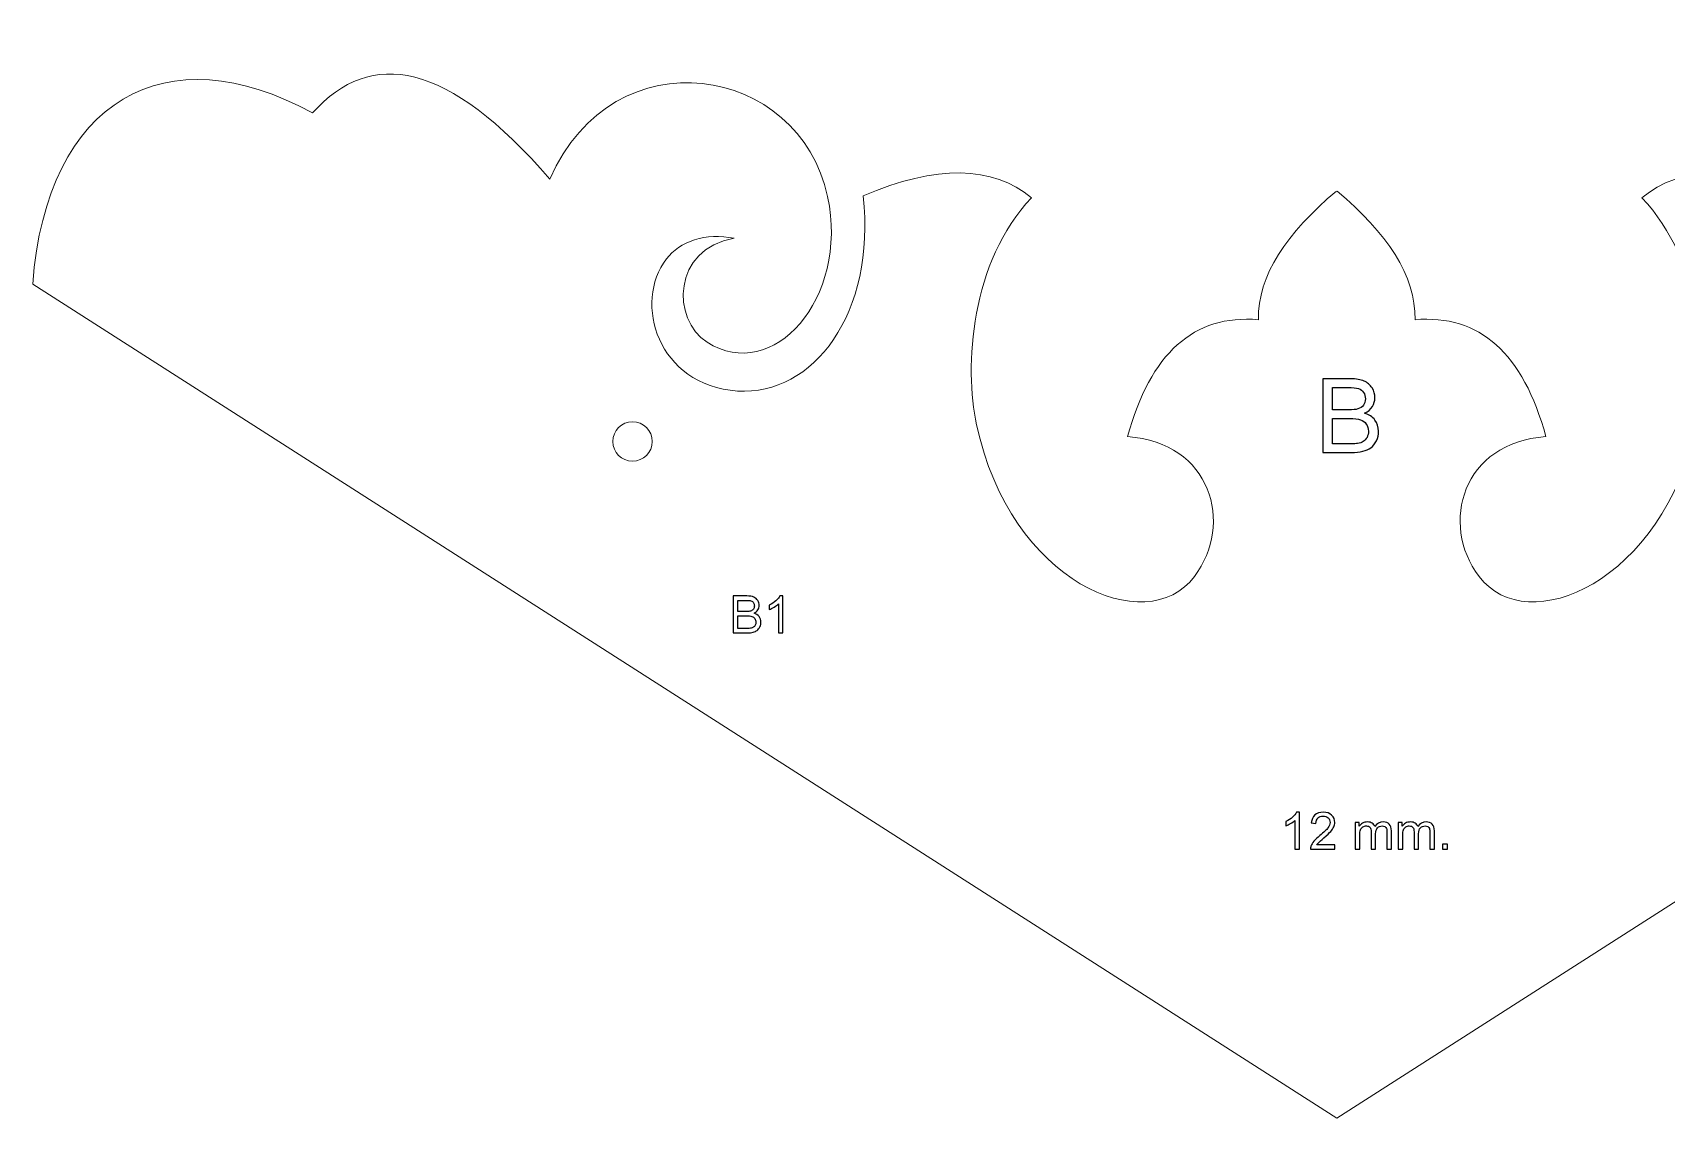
# Model space of a CAD drawing. Header units: centimetres. Extents: x -109.1 to -53.6, y -10 to 49.4.
# Drawn here: x -80.44 to -67.01, y 31.31 to 40.23 of the extents above; entities that cross this region are included whole.
import ezdxf

# ---------------------------------------------------------------- set-up
doc = ezdxf.new("R2010")
doc.units = ezdxf.units.CM
doc.header["$MEASUREMENT"] = 0
doc.layers.add('layer 1', color=7, linetype='Continuous')

msp = doc.modelspace()

# ---------------------------------------------------------------- linework, layer by layer
at = {"layer": 'layer 1', "color": 250, "lineweight": 20}
for points, knots in [([(-69.72186, 38.92946), (-70.12996, 38.58657), (-70.37005, 38.23524), (-70.36238, 37.87263), (-70.36238, 37.87263), (-70.89347, 37.91713), (-71.25193, 37.5968), (-71.43778, 36.91162), (-71.43778, 36.91162), (-70.75364, 36.86657), (-70.5612, 36.19568), (-70.88866, 35.76183), (-70.88866, 35.76183), (-71.28197, 35.24076), (-72.39986, 35.71037), (-72.67911, 37.00887), (-72.67911, 37.00887), (-72.78208, 37.4876), (-72.72727, 38.35182), (-72.22723, 38.87366), (-72.22723, 38.87366), (-72.54702, 39.14082), (-73.00845, 39.14655), (-73.61155, 38.89083), (-73.61155, 38.89083), (-73.50284, 37.92681), (-74.02172, 37.24355), (-74.64408, 37.28628), (-74.64408, 37.28628), (-75.3013, 37.3314), (-75.5026, 38.01459), (-75.22829, 38.37171), (-75.22829, 38.37171), (-75.118, 38.51526), (-74.90508, 38.58977), (-74.6698, 38.54188), (-74.6698, 38.54188), (-75.18143, 38.45391), (-75.18656, 37.87389), (-74.89289, 37.6867), (-74.89289, 37.6867), (-74.35578, 37.34435), (-73.72479, 38.04012), (-73.90329, 38.8851), (-73.90329, 38.8851), (-74.13174, 39.96657), (-75.66034, 40.23156), (-76.18574, 39.02813), (-76.18574, 39.02813), (-77.02318, 39.99628), (-77.65434, 40.1107), (-78.13641, 39.57162), (-78.13641, 39.57162), (-79.33202, 40.22845), (-80.32164, 39.68696), (-80.43602, 38.1645), (-80.43602, 38.1645), (-80.43602, 38.1645), (-69.71911, 31.30874), (-69.71911, 31.30874)], [0, 0, 0, 0, 0.0625, 0.0625, 0.0625, 0.0625, 0.125, 0.125, 0.125, 0.125, 0.1875, 0.1875, 0.1875, 0.1875, 0.25, 0.25, 0.25, 0.25, 0.3125, 0.3125, 0.3125, 0.3125, 0.375, 0.375, 0.375, 0.375, 0.4375, 0.4375, 0.4375, 0.4375, 0.5, 0.5, 0.5, 0.5, 0.5625, 0.5625, 0.5625, 0.5625, 0.625, 0.625, 0.625, 0.625, 0.6875, 0.6875, 0.6875, 0.6875, 0.75, 0.75, 0.75, 0.75, 0.8125, 0.8125, 0.8125, 0.8125, 0.875, 0.875, 0.875, 0.875, 1, 1, 1, 1]), ([(-69.71642, 38.92946), (-69.30832, 38.58657), (-69.06823, 38.23524), (-69.07589, 37.87263), (-69.07589, 37.87263), (-68.54481, 37.91713), (-68.18633, 37.5968), (-68.00048, 36.91162), (-68.00048, 36.91162), (-68.68464, 36.86657), (-68.87708, 36.19568), (-68.54961, 35.76183), (-68.54961, 35.76183), (-68.15629, 35.24076), (-67.03841, 35.71037), (-66.75915, 37.00887), (-66.75915, 37.00887), (-66.65618, 37.4876), (-66.711, 38.35182), (-67.21103, 38.87366), (-67.21103, 38.87366), (-66.89123, 39.14082), (-66.4298, 39.14655), (-65.82672, 38.89083), (-65.82672, 38.89083), (-65.93541, 37.92681), (-65.41653, 37.24355), (-64.79418, 37.28628), (-64.79418, 37.28628), (-64.13696, 37.3314), (-63.93565, 38.01459), (-64.20996, 38.37171), (-64.20996, 38.37171), (-64.32026, 38.51526), (-64.53319, 38.58977), (-64.76845, 38.54188), (-64.76845, 38.54188), (-64.25682, 38.45391), (-64.25169, 37.87389), (-64.54536, 37.6867), (-64.54536, 37.6867), (-65.08249, 37.34435), (-65.71346, 38.04012), (-65.53498, 38.8851), (-65.53498, 38.8851), (-65.30651, 39.96657), (-63.77791, 40.23156), (-63.25252, 39.02813), (-63.25252, 39.02813), (-62.41508, 39.99628), (-61.78393, 40.1107), (-61.30184, 39.57162), (-61.30184, 39.57162), (-60.10623, 40.22845), (-59.11663, 39.68696), (-59.00223, 38.1645), (-59.00223, 38.1645), (-59.00223, 38.1645), (-69.71915, 31.30874), (-69.71915, 31.30874)], [0, 0, 0, 0, 0.0625, 0.0625, 0.0625, 0.0625, 0.125, 0.125, 0.125, 0.125, 0.1875, 0.1875, 0.1875, 0.1875, 0.25, 0.25, 0.25, 0.25, 0.3125, 0.3125, 0.3125, 0.3125, 0.375, 0.375, 0.375, 0.375, 0.4375, 0.4375, 0.4375, 0.4375, 0.5, 0.5, 0.5, 0.5, 0.5625, 0.5625, 0.5625, 0.5625, 0.625, 0.625, 0.625, 0.625, 0.6875, 0.6875, 0.6875, 0.6875, 0.75, 0.75, 0.75, 0.75, 0.8125, 0.8125, 0.8125, 0.8125, 0.875, 0.875, 0.875, 0.875, 1, 1, 1, 1]), ([(-75.50593, 36.7098), (-75.41637, 36.7098), (-75.34379, 36.7824), (-75.34379, 36.87195), (-75.34379, 36.87195), (-75.34379, 36.9615), (-75.41637, 37.0341), (-75.50593, 37.0341), (-75.50593, 37.0341), (-75.5955, 37.0341), (-75.66808, 36.9615), (-75.66808, 36.87195), (-75.66808, 36.87195), (-75.66808, 36.7824), (-75.5955, 36.7098), (-75.50593, 36.7098)], [0, 0, 0, 0, 0.2, 0.2, 0.2, 0.2, 0.4, 0.4, 0.4, 0.4, 0.6, 0.6, 0.6, 0.6, 1, 1, 1, 1])]:
    msp.add_open_spline(points, degree=3, knots=knots, dxfattribs=at)
at = {"layer": 'layer 1', "color": 242}
for points, knots in [([(-69.83347, 36.78052), (-69.83347, 36.78052), (-69.83347, 37.38673), (-69.83347, 37.38673), (-69.83347, 37.38673), (-69.83347, 37.38673), (-69.60572, 37.38673), (-69.60572, 37.38673), (-69.60572, 37.38673), (-69.55915, 37.38673), (-69.52275, 37.38081), (-69.49481, 37.36811), (-69.49481, 37.36811), (-69.46602, 37.35625), (-69.44485, 37.33678), (-69.42877, 37.31138), (-69.42877, 37.31138), (-69.41268, 37.28598), (-69.40506, 37.25973), (-69.40506, 37.23179), (-69.40506, 37.23179), (-69.40506, 37.20555), (-69.41183, 37.18099), (-69.42623, 37.15813), (-69.42623, 37.15813), (-69.43977, 37.13527), (-69.46094, 37.11749), (-69.48973, 37.1031), (-69.48973, 37.1031), (-69.45332, 37.09209), (-69.42453, 37.07431), (-69.40506, 37.04807), (-69.40506, 37.04807), (-69.38559, 37.02182), (-69.37543, 36.99134), (-69.37543, 36.95663), (-69.37543, 36.95663), (-69.37543, 36.92784), (-69.38135, 36.90159), (-69.39321, 36.87704), (-69.39321, 36.87704), (-69.40591, 36.85249), (-69.4203, 36.83386), (-69.43808, 36.82031), (-69.43808, 36.82031), (-69.45586, 36.80761), (-69.47787, 36.79745), (-69.50412, 36.79068), (-69.50412, 36.79068), (-69.53121, 36.78391), (-69.56339, 36.78052), (-69.60233, 36.78052), (-69.60233, 36.78052), (-69.60233, 36.78052), (-69.83347, 36.78052), (-69.83347, 36.78052)], [0, 0, 0, 0, 0.06666667, 0.06666667, 0.06666667, 0.06666667, 0.13333333, 0.13333333, 0.13333333, 0.13333333, 0.2, 0.2, 0.2, 0.2, 0.26666667, 0.26666667, 0.26666667, 0.26666667, 0.33333333, 0.33333333, 0.33333333, 0.33333333, 0.4, 0.4, 0.4, 0.4, 0.46666667, 0.46666667, 0.46666667, 0.46666667, 0.53333333, 0.53333333, 0.53333333, 0.53333333, 0.6, 0.6, 0.6, 0.6, 0.66666667, 0.66666667, 0.66666667, 0.66666667, 0.73333333, 0.73333333, 0.73333333, 0.73333333, 0.8, 0.8, 0.8, 0.8, 0.86666667, 0.86666667, 0.86666667, 0.86666667, 1, 1, 1, 1]), ([(-69.75304, 37.13189), (-69.75304, 37.13189), (-69.62181, 37.13189), (-69.62181, 37.13189), (-69.62181, 37.13189), (-69.58625, 37.13189), (-69.56085, 37.13443), (-69.54561, 37.13866), (-69.54561, 37.13866), (-69.52529, 37.14543), (-69.51005, 37.15475), (-69.49904, 37.16914), (-69.49904, 37.16914), (-69.48888, 37.18353), (-69.4838, 37.20131), (-69.4838, 37.22248), (-69.4838, 37.22248), (-69.4838, 37.24195), (-69.48888, 37.25973), (-69.49819, 37.27497), (-69.49819, 37.27497), (-69.50835, 37.29021), (-69.5219, 37.30122), (-69.53968, 37.3063), (-69.53968, 37.3063), (-69.55746, 37.31223), (-69.58794, 37.31477), (-69.63197, 37.31477), (-69.63197, 37.31477), (-69.63197, 37.31477), (-69.75304, 37.31477), (-69.75304, 37.31477), (-69.75304, 37.31477), (-69.75304, 37.31477), (-69.75304, 37.13189), (-69.75304, 37.13189)], [0, 0, 0, 0, 0.1, 0.1, 0.1, 0.1, 0.2, 0.2, 0.2, 0.2, 0.3, 0.3, 0.3, 0.3, 0.4, 0.4, 0.4, 0.4, 0.5, 0.5, 0.5, 0.5, 0.6, 0.6, 0.6, 0.6, 0.7, 0.7, 0.7, 0.7, 0.8, 0.8, 0.8, 0.8, 1, 1, 1, 1]), ([(-69.75304, 36.85249), (-69.75304, 36.85249), (-69.60233, 36.85249), (-69.60233, 36.85249), (-69.60233, 36.85249), (-69.57609, 36.85249), (-69.55831, 36.85333), (-69.5473, 36.85503), (-69.5473, 36.85503), (-69.52867, 36.85841), (-69.51343, 36.86349), (-69.50158, 36.87196), (-69.50158, 36.87196), (-69.48888, 36.87958), (-69.47872, 36.89059), (-69.47025, 36.90498), (-69.47025, 36.90498), (-69.46263, 36.92022), (-69.4584, 36.93715), (-69.4584, 36.95663), (-69.4584, 36.95663), (-69.4584, 36.97864), (-69.46433, 36.99811), (-69.47618, 37.01505), (-69.47618, 37.01505), (-69.48719, 37.03198), (-69.50327, 37.04383), (-69.52444, 37.05061), (-69.52444, 37.05061), (-69.54476, 37.05738), (-69.57439, 37.06077), (-69.61249, 37.06077), (-69.61249, 37.06077), (-69.61249, 37.06077), (-69.75304, 37.06077), (-69.75304, 37.06077), (-69.75304, 37.06077), (-69.75304, 37.06077), (-69.75304, 36.85249), (-69.75304, 36.85249)], [0, 0, 0, 0, 0.09090909, 0.09090909, 0.09090909, 0.09090909, 0.18181818, 0.18181818, 0.18181818, 0.18181818, 0.27272727, 0.27272727, 0.27272727, 0.27272727, 0.36363636, 0.36363636, 0.36363636, 0.36363636, 0.45454545, 0.45454545, 0.45454545, 0.45454545, 0.54545455, 0.54545455, 0.54545455, 0.54545455, 0.63636364, 0.63636364, 0.63636364, 0.63636364, 0.72727273, 0.72727273, 0.72727273, 0.72727273, 0.81818182, 0.81818182, 0.81818182, 0.81818182, 1, 1, 1, 1]), ([(-74.67979, 35.29885), (-74.67979, 35.29885), (-74.67979, 35.60196), (-74.67979, 35.60196), (-74.67979, 35.60196), (-74.67979, 35.60196), (-74.56591, 35.60196), (-74.56591, 35.60196), (-74.56591, 35.60196), (-74.54263, 35.60196), (-74.52442, 35.59899), (-74.51045, 35.59264), (-74.51045, 35.59264), (-74.49606, 35.58672), (-74.48548, 35.57698), (-74.47743, 35.56428), (-74.47743, 35.56428), (-74.46939, 35.55158), (-74.46558, 35.53846), (-74.46558, 35.52449), (-74.46558, 35.52449), (-74.46558, 35.51136), (-74.46897, 35.49909), (-74.47616, 35.48766), (-74.47616, 35.48766), (-74.48294, 35.47623), (-74.49352, 35.46734), (-74.50791, 35.46014), (-74.50791, 35.46014), (-74.48971, 35.45464), (-74.47532, 35.44575), (-74.46558, 35.43262), (-74.46558, 35.43262), (-74.45584, 35.4195), (-74.45076, 35.40426), (-74.45076, 35.3869), (-74.45076, 35.3869), (-74.45076, 35.37251), (-74.45373, 35.35939), (-74.45965, 35.34711), (-74.45965, 35.34711), (-74.466, 35.33483), (-74.4732, 35.32552), (-74.48209, 35.31875), (-74.48209, 35.31875), (-74.49098, 35.3124), (-74.50199, 35.30732), (-74.51511, 35.30393), (-74.51511, 35.30393), (-74.52866, 35.30054), (-74.54474, 35.29885), (-74.56422, 35.29885), (-74.56422, 35.29885), (-74.56422, 35.29885), (-74.67979, 35.29885), (-74.67979, 35.29885)], [0, 0, 0, 0, 0.06666667, 0.06666667, 0.06666667, 0.06666667, 0.13333333, 0.13333333, 0.13333333, 0.13333333, 0.2, 0.2, 0.2, 0.2, 0.26666667, 0.26666667, 0.26666667, 0.26666667, 0.33333333, 0.33333333, 0.33333333, 0.33333333, 0.4, 0.4, 0.4, 0.4, 0.46666667, 0.46666667, 0.46666667, 0.46666667, 0.53333333, 0.53333333, 0.53333333, 0.53333333, 0.6, 0.6, 0.6, 0.6, 0.66666667, 0.66666667, 0.66666667, 0.66666667, 0.73333333, 0.73333333, 0.73333333, 0.73333333, 0.8, 0.8, 0.8, 0.8, 0.86666667, 0.86666667, 0.86666667, 0.86666667, 1, 1, 1, 1]), ([(-74.27043, 35.29885), (-74.27043, 35.29885), (-74.30768, 35.29885), (-74.30768, 35.29885), (-74.30768, 35.29885), (-74.30768, 35.29885), (-74.30768, 35.53592), (-74.30768, 35.53592), (-74.30768, 35.53592), (-74.31657, 35.52745), (-74.32842, 35.51898), (-74.34282, 35.51052), (-74.34282, 35.51052), (-74.35763, 35.50163), (-74.37076, 35.49528), (-74.38219, 35.49104), (-74.38219, 35.49104), (-74.38219, 35.49104), (-74.38219, 35.52703), (-74.38219, 35.52703), (-74.38219, 35.52703), (-74.36144, 35.53676), (-74.34324, 35.54862), (-74.32758, 35.56259), (-74.32758, 35.56259), (-74.31191, 35.57656), (-74.30091, 35.5901), (-74.29456, 35.60323), (-74.29456, 35.60323), (-74.29456, 35.60323), (-74.27043, 35.60323), (-74.27043, 35.60323), (-74.27043, 35.60323), (-74.27043, 35.60323), (-74.27043, 35.29885), (-74.27043, 35.29885)], [0, 0, 0, 0, 0.1, 0.1, 0.1, 0.1, 0.2, 0.2, 0.2, 0.2, 0.3, 0.3, 0.3, 0.3, 0.4, 0.4, 0.4, 0.4, 0.5, 0.5, 0.5, 0.5, 0.6, 0.6, 0.6, 0.6, 0.7, 0.7, 0.7, 0.7, 0.8, 0.8, 0.8, 0.8, 1, 1, 1, 1]), ([(-74.63957, 35.47453), (-74.63957, 35.47453), (-74.57395, 35.47453), (-74.57395, 35.47453), (-74.57395, 35.47453), (-74.55617, 35.47453), (-74.54347, 35.4758), (-74.53585, 35.47792), (-74.53585, 35.47792), (-74.52569, 35.48131), (-74.51807, 35.48596), (-74.51257, 35.49316), (-74.51257, 35.49316), (-74.50749, 35.50036), (-74.50495, 35.50925), (-74.50495, 35.51983), (-74.50495, 35.51983), (-74.50495, 35.52957), (-74.50749, 35.53846), (-74.51215, 35.54608), (-74.51215, 35.54608), (-74.51723, 35.5537), (-74.524, 35.5592), (-74.53289, 35.56174), (-74.53289, 35.56174), (-74.54178, 35.5647), (-74.55702, 35.56597), (-74.57903, 35.56597), (-74.57903, 35.56597), (-74.57903, 35.56597), (-74.63957, 35.56597), (-74.63957, 35.56597), (-74.63957, 35.56597), (-74.63957, 35.56597), (-74.63957, 35.47453), (-74.63957, 35.47453)], [0, 0, 0, 0, 0.1, 0.1, 0.1, 0.1, 0.2, 0.2, 0.2, 0.2, 0.3, 0.3, 0.3, 0.3, 0.4, 0.4, 0.4, 0.4, 0.5, 0.5, 0.5, 0.5, 0.6, 0.6, 0.6, 0.6, 0.7, 0.7, 0.7, 0.7, 0.8, 0.8, 0.8, 0.8, 1, 1, 1, 1]), ([(-74.63957, 35.33483), (-74.63957, 35.33483), (-74.56422, 35.33483), (-74.56422, 35.33483), (-74.56422, 35.33483), (-74.55109, 35.33483), (-74.5422, 35.33526), (-74.5367, 35.3361), (-74.5367, 35.3361), (-74.52739, 35.3378), (-74.51977, 35.34034), (-74.51384, 35.34457), (-74.51384, 35.34457), (-74.50749, 35.34838), (-74.50241, 35.35388), (-74.49818, 35.36108), (-74.49818, 35.36108), (-74.49437, 35.3687), (-74.49225, 35.37717), (-74.49225, 35.3869), (-74.49225, 35.3869), (-74.49225, 35.39791), (-74.49521, 35.40765), (-74.50114, 35.41611), (-74.50114, 35.41611), (-74.50664, 35.42458), (-74.51469, 35.43051), (-74.52527, 35.43389), (-74.52527, 35.43389), (-74.53543, 35.43728), (-74.55025, 35.43897), (-74.5693, 35.43897), (-74.5693, 35.43897), (-74.5693, 35.43897), (-74.63957, 35.43897), (-74.63957, 35.43897), (-74.63957, 35.43897), (-74.63957, 35.43897), (-74.63957, 35.33483), (-74.63957, 35.33483)], [0, 0, 0, 0, 0.09090909, 0.09090909, 0.09090909, 0.09090909, 0.18181818, 0.18181818, 0.18181818, 0.18181818, 0.27272727, 0.27272727, 0.27272727, 0.27272727, 0.36363636, 0.36363636, 0.36363636, 0.36363636, 0.45454545, 0.45454545, 0.45454545, 0.45454545, 0.54545455, 0.54545455, 0.54545455, 0.54545455, 0.63636364, 0.63636364, 0.63636364, 0.63636364, 0.72727273, 0.72727273, 0.72727273, 0.72727273, 0.81818182, 0.81818182, 0.81818182, 0.81818182, 1, 1, 1, 1])]:
    msp.add_open_spline(points, degree=3, knots=knots, dxfattribs=at)
at = {"layer": 'layer 1', "color": 142}
for points, knots in [([(-70.02547, 33.51989), (-70.02547, 33.51989), (-70.06272, 33.51989), (-70.06272, 33.51989), (-70.06272, 33.51989), (-70.06272, 33.51989), (-70.06272, 33.75696), (-70.06272, 33.75696), (-70.06272, 33.75696), (-70.07161, 33.74849), (-70.08346, 33.74002), (-70.09786, 33.73156), (-70.09786, 33.73156), (-70.11267, 33.72267), (-70.1258, 33.71632), (-70.13723, 33.71208), (-70.13723, 33.71208), (-70.13723, 33.71208), (-70.13723, 33.74807), (-70.13723, 33.74807), (-70.13723, 33.74807), (-70.11648, 33.7578), (-70.09828, 33.76966), (-70.08262, 33.78363), (-70.08262, 33.78363), (-70.06695, 33.7976), (-70.05595, 33.81114), (-70.0496, 33.82427), (-70.0496, 33.82427), (-70.0496, 33.82427), (-70.02547, 33.82427), (-70.02547, 33.82427), (-70.02547, 33.82427), (-70.02547, 33.82427), (-70.02547, 33.51989), (-70.02547, 33.51989)], [0, 0, 0, 0, 0.1, 0.1, 0.1, 0.1, 0.2, 0.2, 0.2, 0.2, 0.3, 0.3, 0.3, 0.3, 0.4, 0.4, 0.4, 0.4, 0.5, 0.5, 0.5, 0.5, 0.6, 0.6, 0.6, 0.6, 0.7, 0.7, 0.7, 0.7, 0.8, 0.8, 0.8, 0.8, 1, 1, 1, 1]), ([(-69.73464, 33.55587), (-69.73464, 33.55587), (-69.73464, 33.51989), (-69.73464, 33.51989), (-69.73464, 33.51989), (-69.73464, 33.51989), (-69.9353, 33.51989), (-69.9353, 33.51989), (-69.9353, 33.51989), (-69.9353, 33.52878), (-69.93403, 33.53767), (-69.93064, 33.54571), (-69.93064, 33.54571), (-69.92556, 33.55926), (-69.91752, 33.57281), (-69.90651, 33.58593), (-69.90651, 33.58593), (-69.89508, 33.59948), (-69.879, 33.61472), (-69.85783, 33.63207), (-69.85783, 33.63207), (-69.82481, 33.65917), (-69.80237, 33.68033), (-69.79094, 33.696), (-69.79094, 33.696), (-69.77909, 33.71208), (-69.77359, 33.7269), (-69.77359, 33.74087), (-69.77359, 33.74087), (-69.77359, 33.75569), (-69.77867, 33.76796), (-69.78925, 33.77812), (-69.78925, 33.77812), (-69.79983, 33.78828), (-69.8138, 33.79336), (-69.83074, 33.79336), (-69.83074, 33.79336), (-69.84852, 33.79336), (-69.86291, 33.78786), (-69.87349, 33.77728), (-69.87349, 33.77728), (-69.8845, 33.76669), (-69.88958, 33.75145), (-69.89, 33.73283), (-69.89, 33.73283), (-69.89, 33.73283), (-69.9281, 33.73664), (-69.9281, 33.73664), (-69.9281, 33.73664), (-69.92556, 33.765), (-69.91583, 33.78701), (-69.89847, 33.80183), (-69.89847, 33.80183), (-69.88154, 33.81665), (-69.85868, 33.82427), (-69.82989, 33.82427), (-69.82989, 33.82427), (-69.80068, 33.82427), (-69.77782, 33.81622), (-69.76089, 33.80014), (-69.76089, 33.80014), (-69.74353, 33.78405), (-69.73506, 33.76373), (-69.73506, 33.74002), (-69.73506, 33.74002), (-69.73506, 33.72775), (-69.7376, 33.71589), (-69.74268, 33.70446), (-69.74268, 33.70446), (-69.74776, 33.69261), (-69.75581, 33.68033), (-69.76724, 33.66721), (-69.76724, 33.66721), (-69.77909, 33.65451), (-69.79814, 33.63673), (-69.82481, 33.61387), (-69.82481, 33.61387), (-69.84725, 33.59524), (-69.86122, 33.58254), (-69.86757, 33.57577), (-69.86757, 33.57577), (-69.87392, 33.569), (-69.87942, 33.56265), (-69.88365, 33.55587), (-69.88365, 33.55587), (-69.88365, 33.55587), (-69.73464, 33.55587), (-69.73464, 33.55587)], [0, 0, 0, 0, 0.04347826, 0.04347826, 0.04347826, 0.04347826, 0.08695652, 0.08695652, 0.08695652, 0.08695652, 0.13043478, 0.13043478, 0.13043478, 0.13043478, 0.17391304, 0.17391304, 0.17391304, 0.17391304, 0.2173913, 0.2173913, 0.2173913, 0.2173913, 0.26086957, 0.26086957, 0.26086957, 0.26086957, 0.30434783, 0.30434783, 0.30434783, 0.30434783, 0.34782609, 0.34782609, 0.34782609, 0.34782609, 0.39130435, 0.39130435, 0.39130435, 0.39130435, 0.43478261, 0.43478261, 0.43478261, 0.43478261, 0.47826087, 0.47826087, 0.47826087, 0.47826087, 0.52173913, 0.52173913, 0.52173913, 0.52173913, 0.56521739, 0.56521739, 0.56521739, 0.56521739, 0.60869565, 0.60869565, 0.60869565, 0.60869565, 0.65217391, 0.65217391, 0.65217391, 0.65217391, 0.69565217, 0.69565217, 0.69565217, 0.69565217, 0.73913043, 0.73913043, 0.73913043, 0.73913043, 0.7826087, 0.7826087, 0.7826087, 0.7826087, 0.82608696, 0.82608696, 0.82608696, 0.82608696, 0.86956522, 0.86956522, 0.86956522, 0.86956522, 0.91304348, 0.91304348, 0.91304348, 0.91304348, 1, 1, 1, 1]), ([(-69.567, 33.51989), (-69.567, 33.51989), (-69.567, 33.7396), (-69.567, 33.7396), (-69.567, 33.7396), (-69.567, 33.7396), (-69.53356, 33.7396), (-69.53356, 33.7396), (-69.53356, 33.7396), (-69.53356, 33.7396), (-69.53356, 33.7087), (-69.53356, 33.7087), (-69.53356, 33.7087), (-69.52678, 33.71928), (-69.51747, 33.72817), (-69.50604, 33.73452), (-69.50604, 33.73452), (-69.49461, 33.74129), (-69.48191, 33.74426), (-69.46709, 33.74426), (-69.46709, 33.74426), (-69.45101, 33.74426), (-69.43746, 33.74087), (-69.4273, 33.7341), (-69.4273, 33.7341), (-69.41672, 33.72732), (-69.40952, 33.71801), (-69.40529, 33.70616), (-69.40529, 33.70616), (-69.38793, 33.73156), (-69.36507, 33.74426), (-69.33755, 33.74426), (-69.33755, 33.74426), (-69.31554, 33.74426), (-69.29903, 33.73833), (-69.28718, 33.72648), (-69.28718, 33.72648), (-69.27532, 33.7142), (-69.2694, 33.69557), (-69.2694, 33.6706), (-69.2694, 33.6706), (-69.2694, 33.6706), (-69.2694, 33.51989), (-69.2694, 33.51989), (-69.2694, 33.51989), (-69.2694, 33.51989), (-69.30665, 33.51989), (-69.30665, 33.51989), (-69.30665, 33.51989), (-69.30665, 33.51989), (-69.30665, 33.65832), (-69.30665, 33.65832), (-69.30665, 33.65832), (-69.30665, 33.67314), (-69.30792, 33.68372), (-69.31004, 33.69049), (-69.31004, 33.69049), (-69.31258, 33.69684), (-69.31681, 33.70235), (-69.32316, 33.70616), (-69.32316, 33.70616), (-69.32951, 33.70997), (-69.33713, 33.71208), (-69.3456, 33.71208), (-69.3456, 33.71208), (-69.36126, 33.71208), (-69.37396, 33.707), (-69.38412, 33.69684), (-69.38412, 33.69684), (-69.39428, 33.68668), (-69.39936, 33.67017), (-69.39936, 33.64731), (-69.39936, 33.64731), (-69.39936, 33.64731), (-69.39936, 33.51989), (-69.39936, 33.51989), (-69.39936, 33.51989), (-69.39936, 33.51989), (-69.43661, 33.51989), (-69.43661, 33.51989), (-69.43661, 33.51989), (-69.43661, 33.51989), (-69.43661, 33.66255), (-69.43661, 33.66255), (-69.43661, 33.66255), (-69.43661, 33.67906), (-69.43958, 33.69134), (-69.4455, 33.69981), (-69.4455, 33.69981), (-69.45185, 33.70785), (-69.46159, 33.71208), (-69.47556, 33.71208), (-69.47556, 33.71208), (-69.48572, 33.71208), (-69.49546, 33.70954), (-69.50435, 33.70404), (-69.50435, 33.70404), (-69.51324, 33.69854), (-69.52001, 33.69049), (-69.52382, 33.67991), (-69.52382, 33.67991), (-69.52763, 33.6689), (-69.52975, 33.65366), (-69.52975, 33.63377), (-69.52975, 33.63377), (-69.52975, 33.63377), (-69.52975, 33.51989), (-69.52975, 33.51989), (-69.52975, 33.51989), (-69.52975, 33.51989), (-69.567, 33.51989), (-69.567, 33.51989)], [0, 0, 0, 0, 0.03448276, 0.03448276, 0.03448276, 0.03448276, 0.06896552, 0.06896552, 0.06896552, 0.06896552, 0.10344828, 0.10344828, 0.10344828, 0.10344828, 0.13793103, 0.13793103, 0.13793103, 0.13793103, 0.17241379, 0.17241379, 0.17241379, 0.17241379, 0.20689655, 0.20689655, 0.20689655, 0.20689655, 0.24137931, 0.24137931, 0.24137931, 0.24137931, 0.27586207, 0.27586207, 0.27586207, 0.27586207, 0.31034483, 0.31034483, 0.31034483, 0.31034483, 0.34482759, 0.34482759, 0.34482759, 0.34482759, 0.37931034, 0.37931034, 0.37931034, 0.37931034, 0.4137931, 0.4137931, 0.4137931, 0.4137931, 0.44827586, 0.44827586, 0.44827586, 0.44827586, 0.48275862, 0.48275862, 0.48275862, 0.48275862, 0.51724138, 0.51724138, 0.51724138, 0.51724138, 0.55172414, 0.55172414, 0.55172414, 0.55172414, 0.5862069, 0.5862069, 0.5862069, 0.5862069, 0.62068966, 0.62068966, 0.62068966, 0.62068966, 0.65517241, 0.65517241, 0.65517241, 0.65517241, 0.68965517, 0.68965517, 0.68965517, 0.68965517, 0.72413793, 0.72413793, 0.72413793, 0.72413793, 0.75862069, 0.75862069, 0.75862069, 0.75862069, 0.79310345, 0.79310345, 0.79310345, 0.79310345, 0.82758621, 0.82758621, 0.82758621, 0.82758621, 0.86206897, 0.86206897, 0.86206897, 0.86206897, 0.89655172, 0.89655172, 0.89655172, 0.89655172, 0.93103448, 0.93103448, 0.93103448, 0.93103448, 1, 1, 1, 1]), ([(-69.21436, 33.51989), (-69.21436, 33.51989), (-69.21436, 33.7396), (-69.21436, 33.7396), (-69.21436, 33.7396), (-69.21436, 33.7396), (-69.18092, 33.7396), (-69.18092, 33.7396), (-69.18092, 33.7396), (-69.18092, 33.7396), (-69.18092, 33.7087), (-69.18092, 33.7087), (-69.18092, 33.7087), (-69.17414, 33.71928), (-69.16483, 33.72817), (-69.1534, 33.73452), (-69.1534, 33.73452), (-69.14197, 33.74129), (-69.12927, 33.74426), (-69.11445, 33.74426), (-69.11445, 33.74426), (-69.09837, 33.74426), (-69.08482, 33.74087), (-69.07466, 33.7341), (-69.07466, 33.7341), (-69.06408, 33.72732), (-69.05688, 33.71801), (-69.05265, 33.70616), (-69.05265, 33.70616), (-69.03529, 33.73156), (-69.01243, 33.74426), (-68.98491, 33.74426), (-68.98491, 33.74426), (-68.9629, 33.74426), (-68.94639, 33.73833), (-68.93454, 33.72648), (-68.93454, 33.72648), (-68.92268, 33.7142), (-68.91676, 33.69557), (-68.91676, 33.6706), (-68.91676, 33.6706), (-68.91676, 33.6706), (-68.91676, 33.51989), (-68.91676, 33.51989), (-68.91676, 33.51989), (-68.91676, 33.51989), (-68.95401, 33.51989), (-68.95401, 33.51989), (-68.95401, 33.51989), (-68.95401, 33.51989), (-68.95401, 33.65832), (-68.95401, 33.65832), (-68.95401, 33.65832), (-68.95401, 33.67314), (-68.95528, 33.68372), (-68.9574, 33.69049), (-68.9574, 33.69049), (-68.95994, 33.69684), (-68.96417, 33.70235), (-68.97052, 33.70616), (-68.97052, 33.70616), (-68.97687, 33.70997), (-68.98449, 33.71208), (-68.99296, 33.71208), (-68.99296, 33.71208), (-69.00862, 33.71208), (-69.02132, 33.707), (-69.03148, 33.69684), (-69.03148, 33.69684), (-69.04164, 33.68668), (-69.04672, 33.67017), (-69.04672, 33.64731), (-69.04672, 33.64731), (-69.04672, 33.64731), (-69.04672, 33.51989), (-69.04672, 33.51989), (-69.04672, 33.51989), (-69.04672, 33.51989), (-69.08397, 33.51989), (-69.08397, 33.51989), (-69.08397, 33.51989), (-69.08397, 33.51989), (-69.08397, 33.66255), (-69.08397, 33.66255), (-69.08397, 33.66255), (-69.08397, 33.67906), (-69.08694, 33.69134), (-69.09286, 33.69981), (-69.09286, 33.69981), (-69.09921, 33.70785), (-69.10895, 33.71208), (-69.12292, 33.71208), (-69.12292, 33.71208), (-69.13308, 33.71208), (-69.14282, 33.70954), (-69.15171, 33.70404), (-69.15171, 33.70404), (-69.1606, 33.69854), (-69.16737, 33.69049), (-69.17118, 33.67991), (-69.17118, 33.67991), (-69.17499, 33.6689), (-69.17711, 33.65366), (-69.17711, 33.63377), (-69.17711, 33.63377), (-69.17711, 33.63377), (-69.17711, 33.51989), (-69.17711, 33.51989), (-69.17711, 33.51989), (-69.17711, 33.51989), (-69.21436, 33.51989), (-69.21436, 33.51989)], [0, 0, 0, 0, 0.03448276, 0.03448276, 0.03448276, 0.03448276, 0.06896552, 0.06896552, 0.06896552, 0.06896552, 0.10344828, 0.10344828, 0.10344828, 0.10344828, 0.13793103, 0.13793103, 0.13793103, 0.13793103, 0.17241379, 0.17241379, 0.17241379, 0.17241379, 0.20689655, 0.20689655, 0.20689655, 0.20689655, 0.24137931, 0.24137931, 0.24137931, 0.24137931, 0.27586207, 0.27586207, 0.27586207, 0.27586207, 0.31034483, 0.31034483, 0.31034483, 0.31034483, 0.34482759, 0.34482759, 0.34482759, 0.34482759, 0.37931034, 0.37931034, 0.37931034, 0.37931034, 0.4137931, 0.4137931, 0.4137931, 0.4137931, 0.44827586, 0.44827586, 0.44827586, 0.44827586, 0.48275862, 0.48275862, 0.48275862, 0.48275862, 0.51724138, 0.51724138, 0.51724138, 0.51724138, 0.55172414, 0.55172414, 0.55172414, 0.55172414, 0.5862069, 0.5862069, 0.5862069, 0.5862069, 0.62068966, 0.62068966, 0.62068966, 0.62068966, 0.65517241, 0.65517241, 0.65517241, 0.65517241, 0.68965517, 0.68965517, 0.68965517, 0.68965517, 0.72413793, 0.72413793, 0.72413793, 0.72413793, 0.75862069, 0.75862069, 0.75862069, 0.75862069, 0.79310345, 0.79310345, 0.79310345, 0.79310345, 0.82758621, 0.82758621, 0.82758621, 0.82758621, 0.86206897, 0.86206897, 0.86206897, 0.86206897, 0.89655172, 0.89655172, 0.89655172, 0.89655172, 0.93103448, 0.93103448, 0.93103448, 0.93103448, 1, 1, 1, 1]), ([(-68.85114, 33.51989), (-68.85114, 33.51989), (-68.85114, 33.56222), (-68.85114, 33.56222), (-68.85114, 33.56222), (-68.85114, 33.56222), (-68.8088, 33.56222), (-68.8088, 33.56222), (-68.8088, 33.56222), (-68.8088, 33.56222), (-68.8088, 33.51989), (-68.8088, 33.51989), (-68.8088, 33.51989), (-68.8088, 33.51989), (-68.85114, 33.51989), (-68.85114, 33.51989)], [0, 0, 0, 0, 0.2, 0.2, 0.2, 0.2, 0.4, 0.4, 0.4, 0.4, 0.6, 0.6, 0.6, 0.6, 1, 1, 1, 1])]:
    msp.add_open_spline(points, degree=3, knots=knots, dxfattribs=at)

doc.saveas('drawing.dxf')
